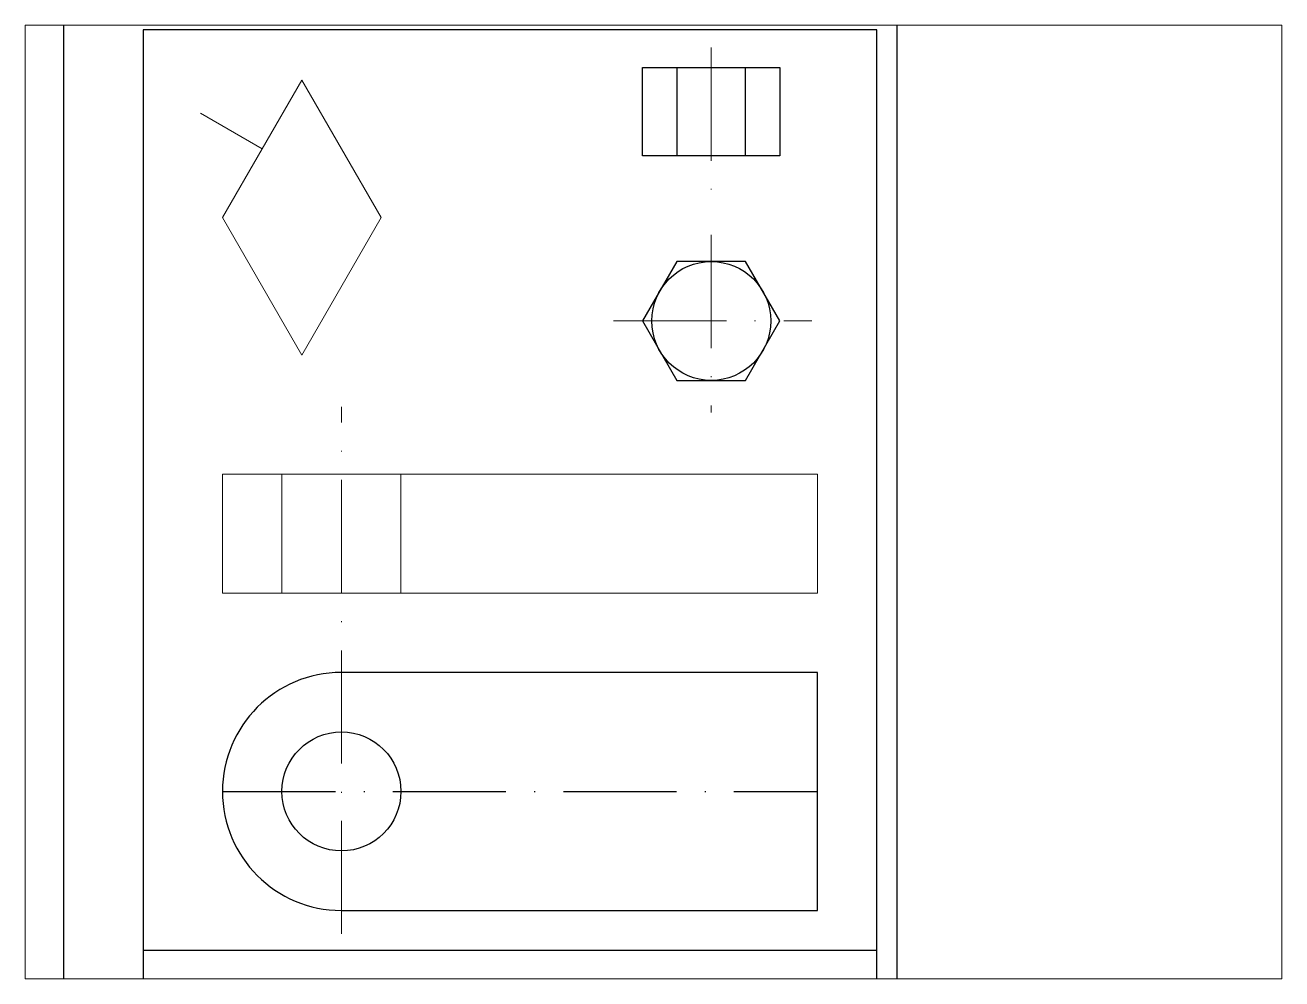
# Paper-space layout 'Лист1' of a CAD drawing. Header units: millimetres. Extents: x 26 to 231, y 20 to 176.
# The model-space entities are those that its viewports show. They can reach past a viewport. Long polylines and large blocks are cut down to what shows.
import ezdxf

# ---------------------------------------------------------------- set-up
doc = ezdxf.new("R2010")
doc.units = ezdxf.units.MM
doc.linetypes.add('ACAD_ISO10W100', pattern=[18, 12, -3, 0, -3])

msp = doc.modelspace()

# ---------------------------------------------------------------- linework, layer by layer
for p, q in [((0, 0), (0, 297)), ((210, 297), (210, 0)), ((154.58, 282.49), (154.58, 260.22)), ((171.9, 260.22), (171.9, 282.49)), ((190, 130), (70, 130)), ((190, 70), (190, 130)), ((70, 70), (190, 70)), ((20, 60), (205, 60))]:
    msp.add_line(p, q)
at = {"linetype": 'ACAD_ISO10W100', "lineweight": 20}
for p, q in [((163.24, 287.47), (163.24, 251.75)), ((163.24, 240.26), (163.24, 195.54)), ((138.55, 218.58), (188.55, 218.58)), ((70, 64.06), (70, 196.9))]:
    msp.add_line(p, q, dxfattribs=at)
at = {"lineweight": 20}
for p, q in [((40, 244.64), (60, 279.28)), ((60, 279.28), (80, 244.64)), ((50, 261.96), (34.44, 270.95)), ((60, 210), (40, 244.64)), ((80, 244.64), (60, 210)), ((190, 180), (40, 180)), ((40, 180), (40, 150)), ((55, 180), (55, 150)), ((85, 150), (85, 180)), ((190, 150), (190, 180)), ((40, 150), (190, 150))]:
    msp.add_line(p, q, dxfattribs=at)
at = {"linetype": 'ACAD_ISO10W100'}
msp.add_line((40, 100), (190, 100), dxfattribs=at)
at = {"lineweight": 30}
msp.add_lwpolyline([(20, 5), (205, 5), (205, 292), (20, 292)], close=True, dxfattribs=at)
for points in [[(145.92, 282.49), (180.56, 282.49), (180.56, 260.22), (145.92, 260.22)], [(154.58, 233.58), (145.92, 218.58), (154.58, 203.58), (171.9, 203.58), (180.56, 218.58), (171.9, 233.58)]]:
    msp.add_lwpolyline(points, close=True)
for centre in [(163.24, 218.58), (70, 100)]:
    msp.add_circle(centre, 15)
msp.add_arc((70, 100), 30, 90, 270)

psp = doc.layouts.new('Лист1')

# ---------------------------------------------------------------- viewports
at = {"layer": '0'}
psp.add_viewport(center=(128.5, 97.5), size=(205.6, 156), view_center_point=(148.67, 172.95), view_height=240.3966, dxfattribs=at)

doc.saveas('drawing.dxf')
